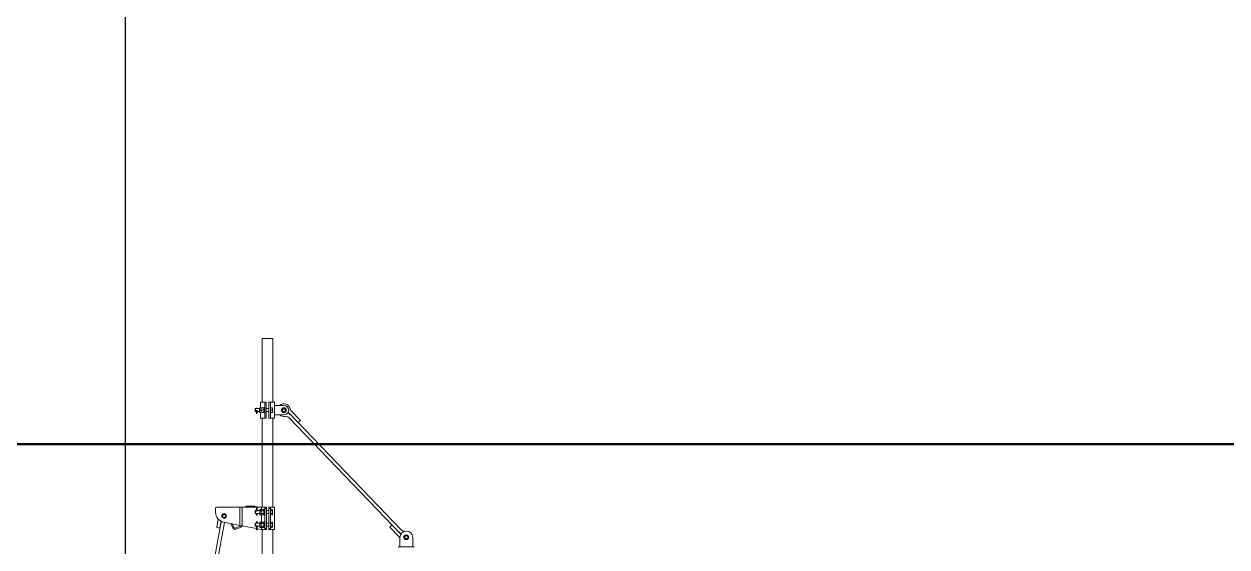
# Model space of a CAD drawing. Header units: millimetres. Extents: x -37020 to 35906, y -101 to 52234.
# Drawn here: x -282.773 to -278.003, y 322.453 to 324.527 of the extents above; entities that cross this region are included whole.
import ezdxf

# ---------------------------------------------------------------- set-up
doc = ezdxf.new("R2010")
doc.units = ezdxf.units.MM
doc.linetypes.add('ACAD_ISO04W100', pattern=[30, 24, -3, 0, -3])
doc.linetypes.add('TRAZO_Y_PUNTO2', pattern=[12.7, 6.35, -3.175, 0, -3.175])
doc.layers.add('Catenaria', color=2, linetype='Continuous')
doc.layers.add('ME-RIELES', color=240, linetype='TRAZO_Y_PUNTO2')

msp = doc.modelspace()

# ---------------------------------------------------------------- linework, layer by layer
at = {"color": 251, "linetype": 'Continuous', "lineweight": 15}
for p, q in [((-281.8285, 323.2797), (-281.7863, 323.2797)), ((-281.8285, 323.2797), (-281.8285, 323.0274)), ((-281.7863, 323.2797), (-281.7863, 323.0274)), ((-281.8562, 323.0007), (-281.8552, 323.0016)), ((-281.8562, 322.9906), (-281.8562, 323.0007)), ((-281.8552, 322.9896), (-281.8562, 322.9906)), ((-281.8552, 323.0016), (-281.8389, 323.0016)), ((-281.8552, 322.9896), (-281.8552, 323.0016)), ((-281.8516, 322.9896), (-281.8552, 322.9896)), ((-281.8516, 323.0018), (-281.8516, 323.0028)), ((-281.8516, 323.0018), (-281.8516, 323.0028)), ((-281.8516, 323.0016), (-281.8516, 323.0018)), ((-281.8516, 323.0016), (-281.8516, 323.0018)), ((-281.8516, 323.0018), (-281.8516, 323.0018)), ((-281.8516, 322.986), (-281.8516, 322.9939)), ((-281.8516, 322.9939), (-281.8516, 322.986)), ((-281.8516, 322.9836), (-281.8516, 322.986)), ((-281.849, 322.986), (-281.8514, 322.986)), ((-281.8514, 322.986), (-281.8514, 322.984)), ((-281.849, 322.984), (-281.8514, 322.984)), ((-281.8513, 322.9862), (-281.849, 322.9862)), ((-281.8513, 322.9827), (-281.849, 322.9827)), ((-281.849, 322.986), (-281.849, 322.984)), ((-281.8488, 323.0028), (-281.8488, 323.0018)), ((-281.8488, 323.0018), (-281.8488, 323.0028)), ((-281.8488, 323.0018), (-281.8488, 323.0016)), ((-281.8488, 323.0016), (-281.8488, 323.0018)), ((-281.8488, 323.0018), (-281.8488, 323.0018)), ((-281.8488, 322.9939), (-281.8488, 322.986)), ((-281.8488, 322.9939), (-281.8488, 322.986)), ((-281.8389, 322.9896), (-281.8488, 322.9896)), ((-281.8488, 322.986), (-281.8488, 322.9836)), ((-281.8389, 323.0001), (-281.8389, 323.0046)), ((-281.8389, 322.9911), (-281.8389, 323.0001)), ((-281.8389, 322.9911), (-281.8389, 322.9866)), ((-281.8337, 323.0046), (-281.8381, 323.0046)), ((-281.8337, 322.9956), (-281.8381, 322.9956)), ((-281.8337, 322.9866), (-281.8381, 322.9866)), ((-281.835, 323.0274), (-281.8125, 323.0274)), ((-281.835, 323.0046), (-281.835, 323.0274)), ((-281.835, 322.9639), (-281.835, 322.9866)), ((-281.8329, 323.0046), (-281.8329, 323.0001)), ((-281.8329, 323.0001), (-281.8329, 322.9911)), ((-281.8329, 322.9911), (-281.8329, 322.9866)), ((-281.8321, 323.0046), (-281.8229, 323.0046)), ((-281.8321, 322.9956), (-281.8229, 322.9956)), ((-281.8321, 322.9866), (-281.8229, 322.9866)), ((-281.8221, 323.0067), (-281.8189, 323.0067)), ((-281.8221, 322.9846), (-281.8221, 323.0067)), ((-281.8189, 322.9846), (-281.8221, 322.9846)), ((-281.8189, 322.9639), (-281.8189, 323.0274)), ((-281.8125, 322.9639), (-281.8125, 323.0274)), ((-281.8125, 323.0016), (-281.8025, 323.0016)), ((-281.8025, 322.9896), (-281.8125, 322.9896)), ((-281.8025, 323.0274), (-281.7801, 323.0274)), ((-281.8025, 322.9639), (-281.8025, 323.0274)), ((-281.7962, 322.9639), (-281.7962, 323.0274)), ((-281.7962, 323.0046), (-281.789, 323.0046)), ((-281.7962, 322.9956), (-281.789, 322.9956)), ((-281.7962, 322.9866), (-281.789, 322.9866)), ((-281.7882, 323.0046), (-281.7882, 323.0001)), ((-281.7882, 323.0001), (-281.7882, 322.9911)), ((-281.7882, 322.9911), (-281.7882, 322.9866)), ((-281.7801, 322.9639), (-281.7801, 323.0274)), ((-281.7801, 323.0146), (-281.7426, 323.0146)), ((-281.753, 322.9956), (-281.7478, 323.0046)), ((-281.7478, 322.9866), (-281.753, 322.9956)), ((-281.7478, 323.0046), (-281.7374, 323.0046)), ((-281.7374, 322.9866), (-281.7478, 322.9866)), ((-281.7374, 323.0046), (-281.7322, 322.9956)), ((-281.7322, 322.9956), (-281.7374, 322.9866)), ((-281.7232, 322.9846), (-281.2764, 322.52)), ((-281.714, 322.9934), (-281.6769, 322.9548)), ((-281.835, 322.9639), (-281.8125, 322.9639)), ((-281.8285, 322.9639), (-281.8285, 322.6104)), ((-281.8025, 322.9639), (-281.7801, 322.9639)), ((-281.7863, 322.9639), (-281.7863, 322.6104)), ((-281.7801, 322.9766), (-281.7426, 322.9766)), ((-281.2788, 322.5042), (-281.7235, 322.9667)), ((-281.686, 322.946), (-281.6769, 322.9548)), ((-282.0134, 322.6054), (-282.0134, 322.5904)), ((-281.9174, 322.6104), (-282.0084, 322.6104)), ((-281.9087, 322.6104), (-281.9174, 322.6104)), ((-281.9174, 322.6104), (-281.9174, 322.5386)), ((-281.9087, 322.6104), (-281.9087, 322.5368)), ((-281.8514, 322.6104), (-281.9087, 322.6104)), ((-281.894, 322.6152), (-281.856, 322.6152)), ((-281.894, 322.6104), (-281.894, 322.6152)), ((-281.856, 322.6104), (-281.856, 322.6152)), ((-281.8514, 322.5953), (-281.8514, 322.6114)), ((-281.8514, 322.5953), (-281.8514, 322.6113)), ((-281.8512, 322.6117), (-281.8488, 322.6117)), ((-281.8486, 322.5953), (-281.8486, 322.6114)), ((-281.8486, 322.6113), (-281.8486, 322.5953)), ((-281.831, 322.6104), (-281.8486, 322.6104)), ((-281.8387, 322.6), (-281.8379, 322.6014)), ((-281.8335, 322.6014), (-281.8379, 322.6014)), ((-281.8335, 322.6014), (-281.8327, 322.6)), ((-281.8327, 322.6), (-281.8319, 322.6014)), ((-281.8319, 322.6014), (-281.8227, 322.6014)), ((-281.831, 322.6104), (-281.8212, 322.6104)), ((-281.831, 322.6104), (-281.831, 322.6014)), ((-281.8227, 322.6014), (-281.8219, 322.6)), ((-281.8219, 322.602), (-281.8187, 322.602)), ((-281.8219, 322.5799), (-281.8219, 322.602)), ((-281.8212, 322.6104), (-281.8187, 322.6104)), ((-281.8187, 322.6104), (-281.8187, 322.6054)), ((-281.8123, 322.6104), (-281.8187, 322.6104)), ((-281.8187, 322.5265), (-281.8187, 322.6054)), ((-281.8187, 322.6054), (-281.8123, 322.6054)), ((-281.8187, 322.5799), (-281.8187, 322.602)), ((-281.8123, 322.6054), (-281.8123, 322.6104)), ((-281.8123, 322.5265), (-281.8123, 322.6054)), ((-281.8023, 322.6104), (-281.8023, 322.6054)), ((-281.796, 322.6104), (-281.8023, 322.6104)), ((-281.8023, 322.5265), (-281.8023, 322.6054)), ((-281.8023, 322.6054), (-281.796, 322.6054)), ((-281.796, 322.6104), (-281.7935, 322.6104)), ((-281.796, 322.6054), (-281.796, 322.6104)), ((-281.796, 322.5265), (-281.796, 322.6054)), ((-281.796, 322.6014), (-281.7888, 322.6014)), ((-281.7935, 322.6104), (-281.7799, 322.6104)), ((-281.7888, 322.6014), (-281.788, 322.6)), ((-281.7799, 322.6104), (-281.7799, 322.5215)), ((-282.0091, 322.5305), (-282.003, 322.5635)), ((-281.9963, 322.5281), (-281.9914, 322.5547)), ((-281.9799, 322.5857), (-281.9884, 322.5808)), ((-281.9884, 322.5808), (-281.9884, 322.571)), ((-281.9884, 322.571), (-281.9799, 322.5661)), ((-281.9714, 322.5808), (-281.9799, 322.5857)), ((-281.9799, 322.5661), (-281.9714, 322.571)), ((-281.9714, 322.571), (-281.9714, 322.5808)), ((-281.856, 322.596), (-281.855, 322.597)), ((-281.856, 322.5859), (-281.856, 322.596)), ((-281.855, 322.585), (-281.856, 322.5859)), ((-281.855, 322.597), (-281.8514, 322.597)), ((-281.855, 322.585), (-281.855, 322.597)), ((-281.8387, 322.585), (-281.855, 322.585)), ((-281.8514, 322.5843), (-281.8514, 322.585)), ((-281.8514, 322.5842), (-281.8514, 322.585)), ((-281.8514, 322.5814), (-281.8514, 322.5843)), ((-281.8514, 322.5843), (-281.8514, 322.5842)), ((-281.8514, 322.5814), (-281.8514, 322.5842)), ((-281.8514, 322.5842), (-281.8513, 322.5841)), ((-281.8514, 322.5797), (-281.8514, 322.5814)), ((-281.8514, 322.5796), (-281.8514, 322.5814)), ((-281.8514, 322.5814), (-281.8514, 322.5814)), ((-281.8513, 322.5841), (-281.8512, 322.584)), ((-281.8512, 322.584), (-281.851, 322.5838)), ((-281.851, 322.5838), (-281.8507, 322.5838)), ((-281.8507, 322.5838), (-281.8504, 322.5837)), ((-281.8504, 322.5837), (-281.8501, 322.5837)), ((-281.8501, 322.5837), (-281.8498, 322.5837)), ((-281.8498, 322.5837), (-281.8495, 322.5837)), ((-281.8495, 322.5837), (-281.8493, 322.5838)), ((-281.8493, 322.5838), (-281.849, 322.5838)), ((-281.849, 322.5838), (-281.8488, 322.584)), ((-281.8488, 322.584), (-281.8487, 322.5841)), ((-281.8487, 322.5841), (-281.8486, 322.5842)), ((-281.8486, 322.597), (-281.8387, 322.597)), ((-281.8486, 322.585), (-281.8486, 322.5843)), ((-281.8486, 322.5842), (-281.8486, 322.585)), ((-281.8486, 322.5843), (-281.8486, 322.5814)), ((-281.8486, 322.5842), (-281.8486, 322.5843)), ((-281.8486, 322.5814), (-281.8486, 322.5842)), ((-281.8486, 322.5814), (-281.8486, 322.5797)), ((-281.8486, 322.5796), (-281.8486, 322.5814)), ((-281.8486, 322.5814), (-281.8486, 322.5814)), ((-281.8387, 322.5988), (-281.8387, 322.6)), ((-281.8387, 322.5988), (-281.8387, 322.591)), ((-281.8387, 322.5832), (-281.8387, 322.591)), ((-281.8387, 322.582), (-281.8387, 322.5832)), ((-281.8379, 322.5806), (-281.8387, 322.582)), ((-281.8335, 322.5962), (-281.8379, 322.5962)), ((-281.8335, 322.5858), (-281.8379, 322.5858)), ((-281.8335, 322.5806), (-281.8379, 322.5806)), ((-281.8327, 322.582), (-281.8335, 322.5806)), ((-281.8327, 322.6), (-281.8327, 322.5988)), ((-281.8327, 322.5988), (-281.8327, 322.591)), ((-281.8327, 322.591), (-281.8327, 322.5832)), ((-281.8327, 322.5832), (-281.8327, 322.582)), ((-281.8319, 322.5806), (-281.8327, 322.582)), ((-281.8319, 322.5962), (-281.8227, 322.5962)), ((-281.8319, 322.5858), (-281.8227, 322.5858)), ((-281.8319, 322.5806), (-281.8227, 322.5806)), ((-281.831, 322.5806), (-281.831, 322.5514)), ((-281.8219, 322.582), (-281.8227, 322.5806)), ((-281.8187, 322.5799), (-281.8219, 322.5799)), ((-281.8123, 322.597), (-281.8023, 322.597)), ((-281.8023, 322.585), (-281.8123, 322.585)), ((-281.796, 322.5962), (-281.7888, 322.5962)), ((-281.796, 322.5858), (-281.7888, 322.5858)), ((-281.796, 322.5806), (-281.7888, 322.5806)), ((-281.788, 322.582), (-281.7888, 322.5806)), ((-281.788, 322.6), (-281.788, 322.5988)), ((-281.788, 322.5988), (-281.788, 322.591)), ((-281.788, 322.591), (-281.788, 322.5832)), ((-281.788, 322.5832), (-281.788, 322.582)), ((-281.9909, 322.5519), (-282.0576, 322.1892)), ((-281.9781, 322.5495), (-282.0448, 322.1868)), ((-282.0091, 322.5305), (-281.9953, 322.5279)), ((-281.9811, 322.5512), (-281.9174, 322.5386)), ((-281.9517, 322.5427), (-281.9473, 322.5445)), ((-281.9458, 322.5286), (-281.9517, 322.5427)), ((-281.9473, 322.5445), (-281.9415, 322.5304)), ((-281.9349, 322.5277), (-281.9144, 322.5363)), ((-281.9126, 322.5319), (-281.9331, 322.5233)), ((-281.9087, 322.5368), (-281.9174, 322.5386)), ((-281.9116, 322.5374), (-281.9144, 322.5363)), ((-281.9144, 322.5363), (-281.9126, 322.5319)), ((-281.9126, 322.5319), (-281.9098, 322.533)), ((-281.9098, 322.533), (-281.9116, 322.5374)), ((-281.8514, 322.5255), (-281.9087, 322.5368)), ((-281.855, 322.547), (-281.856, 322.546)), ((-281.856, 322.546), (-281.856, 322.5359)), ((-281.856, 322.5359), (-281.855, 322.535)), ((-281.8387, 322.547), (-281.855, 322.547)), ((-281.855, 322.547), (-281.855, 322.535)), ((-281.855, 322.535), (-281.8514, 322.535)), ((-281.8514, 322.5523), (-281.8514, 322.5505)), ((-281.8514, 322.5523), (-281.8514, 322.5505)), ((-281.8514, 322.5505), (-281.8514, 322.5505)), ((-281.8514, 322.5505), (-281.8514, 322.5477)), ((-281.8514, 322.5505), (-281.8514, 322.5477)), ((-281.8514, 322.5477), (-281.8513, 322.5479)), ((-281.8514, 322.5477), (-281.8514, 322.5477)), ((-281.8514, 322.5477), (-281.8514, 322.547)), ((-281.8514, 322.5477), (-281.8514, 322.547)), ((-281.8514, 322.5366), (-281.8514, 322.5206)), ((-281.8514, 322.5366), (-281.8514, 322.5206)), ((-281.8513, 322.5479), (-281.8512, 322.548)), ((-281.8512, 322.548), (-281.851, 322.5481)), ((-281.8512, 322.5203), (-281.8488, 322.5203)), ((-281.851, 322.5481), (-281.8507, 322.5482)), ((-281.8507, 322.5482), (-281.8504, 322.5483)), ((-281.8504, 322.5483), (-281.8501, 322.5483)), ((-281.8501, 322.5483), (-281.8498, 322.5483)), ((-281.8498, 322.5483), (-281.8495, 322.5483)), ((-281.8495, 322.5483), (-281.8493, 322.5482)), ((-281.8493, 322.5482), (-281.849, 322.5481)), ((-281.849, 322.5481), (-281.8488, 322.548)), ((-281.8488, 322.548), (-281.8487, 322.5479)), ((-281.8487, 322.5479), (-281.8486, 322.5477)), ((-281.8486, 322.5523), (-281.8486, 322.5505)), ((-281.8486, 322.5505), (-281.8486, 322.5523)), ((-281.8486, 322.5505), (-281.8486, 322.5505)), ((-281.8486, 322.5505), (-281.8486, 322.5477)), ((-281.8486, 322.5477), (-281.8486, 322.5505)), ((-281.8486, 322.5477), (-281.8486, 322.5477)), ((-281.8486, 322.5477), (-281.8486, 322.547)), ((-281.8486, 322.547), (-281.8486, 322.5477)), ((-281.8486, 322.5366), (-281.8486, 322.5206)), ((-281.8486, 322.5206), (-281.8486, 322.5366)), ((-281.8486, 322.535), (-281.8387, 322.535)), ((-281.8315, 322.5215), (-281.8486, 322.5249)), ((-281.8379, 322.5514), (-281.8387, 322.55)), ((-281.8387, 322.55), (-281.8387, 322.5488)), ((-281.8387, 322.5488), (-281.8387, 322.541)), ((-281.8387, 322.5332), (-281.8387, 322.541)), ((-281.8387, 322.5332), (-281.8387, 322.532)), ((-281.8387, 322.532), (-281.8379, 322.5306)), ((-281.8335, 322.5514), (-281.8379, 322.5514)), ((-281.8335, 322.5462), (-281.8379, 322.5462)), ((-281.8335, 322.5358), (-281.8379, 322.5358)), ((-281.8335, 322.5306), (-281.8379, 322.5306)), ((-281.8327, 322.55), (-281.8335, 322.5514)), ((-281.8335, 322.5306), (-281.8327, 322.532)), ((-281.8319, 322.5514), (-281.8327, 322.55)), ((-281.8327, 322.5488), (-281.8327, 322.55)), ((-281.8327, 322.541), (-281.8327, 322.5488)), ((-281.8327, 322.5332), (-281.8327, 322.541)), ((-281.8327, 322.532), (-281.8327, 322.5332)), ((-281.8327, 322.532), (-281.8319, 322.5306)), ((-281.8319, 322.5514), (-281.8227, 322.5514)), ((-281.8319, 322.5462), (-281.8227, 322.5462)), ((-281.8319, 322.5358), (-281.8227, 322.5358)), ((-281.8319, 322.5306), (-281.8227, 322.5306)), ((-281.8315, 322.5215), (-281.8212, 322.5215)), ((-281.831, 322.5306), (-281.831, 322.5215)), ((-281.8285, 322.5215), (-281.8285, 321.9951)), ((-281.8219, 322.55), (-281.8227, 322.5514)), ((-281.8227, 322.5306), (-281.8219, 322.532)), ((-281.8219, 322.552), (-281.8219, 322.5299)), ((-281.8187, 322.552), (-281.8219, 322.552)), ((-281.8219, 322.5299), (-281.8187, 322.5299)), ((-281.8212, 322.5215), (-281.8187, 322.5215)), ((-281.8187, 322.552), (-281.8187, 322.5299)), ((-281.8187, 322.5265), (-281.8187, 322.5215)), ((-281.8123, 322.5265), (-281.8187, 322.5265)), ((-281.8187, 322.5215), (-281.8123, 322.5215)), ((-281.8023, 322.547), (-281.8123, 322.547)), ((-281.8123, 322.535), (-281.8023, 322.535)), ((-281.8123, 322.5215), (-281.8123, 322.5265)), ((-281.8023, 322.5265), (-281.8023, 322.5215)), ((-281.796, 322.5265), (-281.8023, 322.5265)), ((-281.8023, 322.5215), (-281.796, 322.5215)), ((-281.796, 322.5514), (-281.7888, 322.5514)), ((-281.796, 322.5462), (-281.7888, 322.5462)), ((-281.796, 322.5358), (-281.7888, 322.5358)), ((-281.796, 322.5306), (-281.7888, 322.5306)), ((-281.796, 322.5215), (-281.796, 322.5265)), ((-281.796, 322.5215), (-281.7935, 322.5215)), ((-281.7935, 322.5215), (-281.7799, 322.5215)), ((-281.788, 322.55), (-281.7888, 322.5514)), ((-281.7888, 322.5306), (-281.788, 322.532)), ((-281.788, 322.5488), (-281.788, 322.55)), ((-281.788, 322.541), (-281.788, 322.5488)), ((-281.788, 322.5332), (-281.788, 322.541)), ((-281.788, 322.532), (-281.788, 322.5332)), ((-281.7863, 322.5215), (-281.7863, 322.0164)), ((-281.3139, 322.5407), (-281.3231, 322.5319)), ((-281.2859, 322.4933), (-281.3231, 322.5319)), ((-281.2828, 322.4907), (-281.2828, 322.4528)), ((-281.2678, 322.4911), (-281.2626, 322.5001)), ((-281.2626, 322.4821), (-281.2678, 322.4911)), ((-281.2626, 322.5001), (-281.2522, 322.5001)), ((-281.2522, 322.4821), (-281.2626, 322.4821)), ((-281.2522, 322.5001), (-281.247, 322.4911)), ((-281.247, 322.4911), (-281.2522, 322.4821)), ((-281.232, 322.4907), (-281.232, 322.4528)), ((-281.2269, 322.4528), (-281.2879, 322.4528))]:
    msp.add_line(p, q, dxfattribs=at)
for centre, radius in [((-281.7426, 322.9956), 0.009), ((-281.7426, 322.9956), 0.006), ((-281.9799, 322.5759), 0.0085), ((-281.9799, 322.5759), 0.006), ((-281.2574, 322.4911), 0.009), ((-281.2574, 322.4911), 0.006)]:
    msp.add_circle(centre, radius, dxfattribs=at)
for centre, radius, start, end in [((-281.8502, 323.0026), 0.00145, 10.9624, 169.0376), ((-281.8514, 323.0028), 0.00023, 169.0376, 180), ((-281.8502, 323), 0.00233, 52.408, 127.592), ((-281.849, 323.0028), 0.00023, 0, 10.9624), ((-281.7426, 322.9956), 0.0252, 11.7646, 131.074), ((-281.7426, 322.9956), 0.019, 270, 90), ((-281.7344, 322.9563), 0.0277, 43.8813, 77.0441), ((-281.7032, 323.0038), 0.0277, 216.5243, 223.8813), ((-281.7032, 323.0038), 0.015, 191.7646, 223.8813), ((-281.7426, 322.9956), 0.0252, 228.9327, 281.8039), ((-281.7344, 322.9563), 0.015, 43.8813, 101.8039), ((-281.7036, 322.9859), 0.0214, 223.86, 223.8813), ((-282.0084, 322.6054), 0.005, 90, 180), ((-281.9734, 322.5904), 0.04, 180, 258.7892), ((-281.9683, 322.5477), 0.023, 163.5808, 169.5855), ((-281.9799, 322.5759), 0.0075, 277.781, 155.0303), ((-281.85, 322.5766), 0.00502, 73.5357, 106.4643), ((-281.8512, 322.5797), 0.00023, 180, 190.9624), ((-281.85, 322.5799), 0.00145, 190.9624, 349.0376), ((-281.85, 322.552), 0.00145, 10.9624, 169.0376), ((-281.8488, 322.5797), 0.00023, 349.0376, 0), ((-281.9683, 322.5477), 0.01, 163.5251, 169.5855), ((-281.9368, 322.5323), 0.00976, 202.5841, 292.5841), ((-281.9368, 322.5323), 0.005, 202.5841, 292.5841), ((-281.8512, 322.5523), 0.00023, 169.0376, 180), ((-281.85, 322.5553), 0.00502, 253.5357, 286.4643), ((-281.8488, 322.5523), 0.00023, 0, 10.9624), ((-281.2656, 322.5304), 0.0277, 223.8813, 243.6343), ((-281.2574, 322.4907), 0.0254, 90, 180), ((-281.2656, 322.5304), 0.015, 223.8813, 281.8039), ((-281.2574, 322.4907), 0.0254, 0, 90), ((-281.2967, 322.4829), 0.015, 21.4844, 43.8813), ((-281.2879, 322.4518), 0.001, 90, 180), ((-281.2269, 322.4518), 0.001, 0, 90)]:
    msp.add_arc(centre, radius, start, end, dxfattribs=at)
at = {"color": 251, "linetype": 'Continuous', "lineweight": 15, "extrusion": (0, 0, -1)}
for centre, major_axis, ratio, start_param, end_param in [((-281.8502, 322.986), (0.00145, 0), 0.268541, 3.332922, 3.77896), ((-281.8514, 322.986), (0.00023, 0), 0.268541, 1.570796, 3.332922), ((-281.8514, 322.9836), (0, 0.000337), 0.683289, 4.52106, 6.283185), ((-281.8502, 322.984), (0, 0.00212), 0.683289, 4.075021, 4.52106), ((-281.8502, 322.9847), (0, -0.00251), 0.578234, 2.208164, 4.075021), ((-281.8502, 322.9827), (0.00145, 0), 0.002646, 0.637368, 2.504225), ((-281.8502, 322.986), (0.00145, 0), 0.268541, -0.637368, -0.191329), ((-281.849, 322.986), (0.00023, 0), 0.268541, -0.191329, 1.570796), ((-281.849, 322.9836), (0, -0.000337), 0.683289, 3.141593, 4.903718), ((-281.8502, 322.984), (0, -0.00212), 0.683289, -1.379467, -0.933429), ((-281.85, 322.6112), (0.00145, 0), 0.534873, 3.332922, 3.77896), ((-281.8512, 322.6113), (0.00023, 0), 0.534873, 3.141593, 3.332922), ((-281.85, 322.6134), (0, 0.00289), 0.501149, 2.208164, 4.075021), ((-281.85, 322.6112), (0.00145, 0), 0.534873, -0.637368, -0.191329), ((-281.8488, 322.6113), (0.00023, 0), 0.534873, -0.191329, 0)]:
    msp.add_ellipse(centre, major_axis=major_axis, ratio=ratio, start_param=start_param, end_param=end_param, dxfattribs=at)
at = {"color": 251, "linetype": 'Continuous', "lineweight": 15}
for centre, major_axis, ratio, start_param, end_param in [((-281.8512, 322.5206), (0.00023, 0), 0.534873, 3.141593, 3.332922), ((-281.85, 322.5208), (0.00145, 0), 0.534873, 3.332922, 3.77896), ((-281.85, 322.5186), (0, -0.00289), 0.501149, 2.208164, 4.075021), ((-281.85, 322.5208), (0.00145, 0), 0.534873, -0.637368, -0.191329), ((-281.8488, 322.5206), (0.00023, 0), 0.534873, -0.191329, 0)]:
    msp.add_ellipse(centre, major_axis=major_axis, ratio=ratio, start_param=start_param, end_param=end_param, dxfattribs=at)
for points, knots in [([(-281.8502, 322.9945), (-281.8503, 322.9945), (-281.8505, 322.9945), (-281.8508, 322.9944), (-281.8511, 322.9943), (-281.8514, 322.9941), (-281.8516, 322.9939), (-281.8519, 322.9937), (-281.852, 322.9934), (-281.8521, 322.9931), (-281.8522, 322.9928), (-281.8522, 322.9925), (-281.8521, 322.9922), (-281.852, 322.992), (-281.8519, 322.9917), (-281.8517, 322.9916), (-281.8516, 322.9915), (-281.8516, 322.9915)], [0, 0, 0, 0, 0.068185, 0.138424, 0.206589, 0.276604, 0.347191, 0.419719, 0.492019, 0.56656, 0.636312, 0.708255, 0.775366, 0.84438, 0.912446, 0.982318, 1, 1, 1, 1]), ([(-281.8488, 322.9915), (-281.8487, 322.9915), (-281.8487, 322.9916), (-281.8485, 322.9917), (-281.8483, 322.992), (-281.8482, 322.9922), (-281.8482, 322.9925), (-281.8482, 322.9928), (-281.8482, 322.9931), (-281.8483, 322.9934), (-281.8485, 322.9936), (-281.8487, 322.9939), (-281.8489, 322.9941), (-281.8492, 322.9943), (-281.8495, 322.9944), (-281.8499, 322.9945), (-281.8501, 322.9945), (-281.8502, 322.9945)], [0, 0, 0, 0, 0.007353, 0.079304, 0.153361, 0.224729, 0.298371, 0.366432, 0.436535, 0.503615, 0.572511, 0.642094, 0.713546, 0.785744, 0.860107, 0.929006, 1, 1, 1, 1]), ([(-281.8389, 323.0001), (-281.8389, 323.0002), (-281.8389, 323.0007), (-281.8388, 323.0015), (-281.8386, 323.0026), (-281.8384, 323.0036), (-281.8382, 323.0043), (-281.8381, 323.0046)], [0, 0, 0, 0, 0.070056, 0.299813, 0.530831, 0.765026, 1, 1, 1, 1]), ([(-281.8381, 323.0046), (-281.8382, 323.0046), (-281.8384, 323.0046), (-281.8387, 323.0046), (-281.8388, 323.0046), (-281.8388, 323.0046), (-281.8389, 323.0046)], [0, 0, 0, 0, 0.247269, 0.495363, 0.746874, 1, 1, 1, 1]), ([(-281.8381, 322.9956), (-281.8382, 322.9961), (-281.8384, 322.9968), (-281.8386, 322.9978), (-281.8388, 322.9988), (-281.8388, 322.9996), (-281.8389, 323.0001)], [0, 0, 0, 0, 0.3298121, 0.4953835, 0.6598535, 1, 1, 1, 1]), ([(-281.8381, 322.9956), (-281.8381, 322.9954), (-281.8382, 322.9951), (-281.8385, 322.9941), (-281.8387, 322.9931), (-281.8388, 322.992), (-281.8389, 322.9914), (-281.8389, 322.9911)], [0, 0, 0, 0, 0.1285596, 0.257217, 0.6262796, 0.8131452, 1, 1, 1, 1]), ([(-281.8389, 322.9911), (-281.8388, 322.9907), (-281.8388, 322.9898), (-281.8386, 322.9883), (-281.8382, 322.9872), (-281.8381, 322.9866)], [0, 0, 0, 0, 0.268407, 0.632373, 1, 1, 1, 1]), ([(-281.8389, 322.9866), (-281.8389, 322.9866), (-281.8389, 322.9866), (-281.8388, 322.9866), (-281.8386, 322.9866), (-281.8384, 322.9866), (-281.8382, 322.9866), (-281.8381, 322.9866)], [0, 0, 0, 0, 0.070056, 0.299813, 0.530831, 0.765026, 1, 1, 1, 1]), ([(-281.8329, 323.0001), (-281.8329, 323.0002), (-281.8329, 323.0007), (-281.8329, 323.0015), (-281.8331, 323.0026), (-281.8333, 323.0036), (-281.8336, 323.0043), (-281.8337, 323.0046)], [0, 0, 0, 0, 0.070056, 0.299813, 0.530831, 0.765026, 1, 1, 1, 1]), ([(-281.8337, 323.0046), (-281.8335, 323.0046), (-281.8333, 323.0046), (-281.8331, 323.0046), (-281.8329, 323.0046), (-281.8329, 323.0046), (-281.8329, 323.0046)], [0, 0, 0, 0, 0.247269, 0.495363, 0.746874, 1, 1, 1, 1]), ([(-281.8337, 322.9956), (-281.8335, 322.996), (-281.8333, 322.9967), (-281.8331, 322.9978), (-281.8329, 322.999), (-281.8329, 322.9997), (-281.8329, 323.0001)], [0, 0, 0, 0, 0.247269, 0.495363, 0.746874, 1, 1, 1, 1]), ([(-281.8337, 322.9956), (-281.8335, 322.9953), (-281.8333, 322.9943), (-281.833, 322.9931), (-281.8329, 322.992), (-281.8329, 322.9914), (-281.8329, 322.9911)], [0, 0, 0, 0, 0.257198, 0.626269, 0.812787, 1, 1, 1, 1]), ([(-281.8329, 322.9911), (-281.8329, 322.9907), (-281.8329, 322.9898), (-281.8332, 322.9883), (-281.8335, 322.9872), (-281.8337, 322.9866)], [0, 0, 0, 0, 0.268407, 0.632373, 1, 1, 1, 1]), ([(-281.8329, 322.9866), (-281.8329, 322.9866), (-281.8329, 322.9866), (-281.8329, 322.9866), (-281.8331, 322.9866), (-281.8333, 322.9866), (-281.8336, 322.9866), (-281.8337, 322.9866)], [0, 0, 0, 0, 0.070056, 0.299813, 0.530831, 0.765026, 1, 1, 1, 1]), ([(-281.8329, 323.0001), (-281.8329, 323.0003), (-281.8328, 323.0007), (-281.8328, 323.0017), (-281.8326, 323.003), (-281.8322, 323.0041), (-281.8321, 323.0046)], [0, 0, 0, 0, 0.134092, 0.268456, 0.632398, 1, 1, 1, 1]), ([(-281.8329, 323.0046), (-281.8329, 323.0046), (-281.8329, 323.0046), (-281.8328, 323.0046), (-281.8326, 323.0046), (-281.8324, 323.0046), (-281.8322, 323.0046), (-281.8321, 323.0046)], [0, 0, 0, 0, 0.070059, 0.376588, 0.530821, 0.683101, 1, 1, 1, 1]), ([(-281.8321, 322.9956), (-281.8321, 322.9958), (-281.8322, 322.9962), (-281.8325, 322.9971), (-281.8327, 322.9982), (-281.8328, 322.9993), (-281.8329, 322.9998), (-281.8329, 323.0001)], [0, 0, 0, 0, 0.128559, 0.257217, 0.626279, 0.812792, 1, 1, 1, 1]), ([(-281.8321, 322.9956), (-281.8322, 322.9953), (-281.8324, 322.9945), (-281.8327, 322.9934), (-281.8328, 322.9923), (-281.8328, 322.9915), (-281.8329, 322.9911)], [0, 0, 0, 0, 0.247269, 0.495363, 0.746874, 1, 1, 1, 1]), ([(-281.8329, 322.9911), (-281.8329, 322.991), (-281.8329, 322.9906), (-281.8328, 322.9898), (-281.8326, 322.9887), (-281.8324, 322.9877), (-281.8322, 322.987), (-281.8321, 322.9866)], [0, 0, 0, 0, 0.070056, 0.299813, 0.530831, 0.765026, 1, 1, 1, 1]), ([(-281.8321, 322.9866), (-281.8322, 322.9866), (-281.8324, 322.9866), (-281.8327, 322.9866), (-281.8328, 322.9866), (-281.8328, 322.9866), (-281.8329, 322.9866)], [0, 0, 0, 0, 0.247269, 0.495363, 0.746874, 1, 1, 1, 1]), ([(-281.8221, 323.0001), (-281.8221, 323.0003), (-281.8221, 323.0007), (-281.8221, 323.0017), (-281.8224, 323.003), (-281.8227, 323.0041), (-281.8229, 323.0046)], [0, 0, 0, 0, 0.134092, 0.268456, 0.632398, 1, 1, 1, 1]), ([(-281.8221, 323.0046), (-281.8221, 323.0046), (-281.8221, 323.0046), (-281.8221, 323.0046), (-281.8223, 323.0046), (-281.8225, 323.0046), (-281.8228, 323.0046), (-281.8229, 323.0046)], [0, 0, 0, 0, 0.0700556, 0.2998126, 0.5308313, 0.7650256, 1, 1, 1, 1]), ([(-281.8229, 322.9956), (-281.8228, 322.9958), (-281.8227, 322.9962), (-281.8224, 322.9971), (-281.8222, 322.9982), (-281.8221, 322.9993), (-281.8221, 322.9998), (-281.8221, 323.0001)], [0, 0, 0, 0, 0.128559, 0.257217, 0.626279, 0.812792, 1, 1, 1, 1]), ([(-281.8229, 322.9956), (-281.8227, 322.9953), (-281.8225, 322.9945), (-281.8223, 322.9934), (-281.8221, 322.9923), (-281.8221, 322.9915), (-281.8221, 322.9911)], [0, 0, 0, 0, 0.247269, 0.495363, 0.746874, 1, 1, 1, 1]), ([(-281.8221, 322.9911), (-281.8221, 322.991), (-281.8221, 322.9905), (-281.8221, 322.9896), (-281.8223, 322.9887), (-281.8225, 322.9878), (-281.8227, 322.9871), (-281.8229, 322.9866)], [0, 0, 0, 0, 0.070059, 0.376588, 0.530821, 0.683101, 1, 1, 1, 1]), ([(-281.8229, 322.9866), (-281.8227, 322.9866), (-281.8225, 322.9866), (-281.8223, 322.9866), (-281.8221, 322.9866), (-281.8221, 322.9866), (-281.8221, 322.9866)], [0, 0, 0, 0, 0.2472686, 0.4953626, 0.746874, 1, 1, 1, 1]), ([(-281.7882, 323.0001), (-281.7882, 323.0002), (-281.7882, 323.0007), (-281.7883, 323.0015), (-281.7885, 323.0026), (-281.7887, 323.0036), (-281.7889, 323.0043), (-281.789, 323.0046)], [0, 0, 0, 0, 0.0700556, 0.2998126, 0.5308313, 0.7650256, 1, 1, 1, 1]), ([(-281.789, 323.0046), (-281.7889, 323.0046), (-281.7888, 323.0046), (-281.7885, 323.0046), (-281.7884, 323.0046), (-281.7883, 323.0046), (-281.7882, 323.0046), (-281.7882, 323.0046)], [0, 0, 0, 0, 0.195992, 0.395337, 0.59523, 0.797179, 1, 1, 1, 1]), ([(-281.789, 322.9956), (-281.7889, 322.996), (-281.7887, 322.9967), (-281.7884, 322.9978), (-281.7883, 322.999), (-281.7882, 322.9997), (-281.7882, 323.0001)], [0, 0, 0, 0, 0.2472686, 0.4953626, 0.746874, 1, 1, 1, 1]), ([(-281.7882, 322.9911), (-281.7882, 322.9912), (-281.7882, 322.9917), (-281.7883, 322.9925), (-281.7885, 322.9936), (-281.7887, 322.9946), (-281.7889, 322.9953), (-281.789, 322.9956)], [0, 0, 0, 0, 0.070056, 0.299813, 0.530831, 0.765026, 1, 1, 1, 1]), ([(-281.789, 322.9866), (-281.7889, 322.987), (-281.7887, 322.9877), (-281.7884, 322.9888), (-281.7883, 322.99), (-281.7882, 322.9907), (-281.7882, 322.9911)], [0, 0, 0, 0, 0.2472686, 0.4953626, 0.746874, 1, 1, 1, 1]), ([(-281.7882, 322.9866), (-281.7882, 322.9866), (-281.7883, 322.9866), (-281.7884, 322.9866), (-281.7885, 322.9866), (-281.7887, 322.9866), (-281.7889, 322.9866), (-281.789, 322.9866), (-281.789, 322.9866)], [0, 0, 0, 0, 0.19903, 0.398926, 0.601147, 0.803999, 0.901978, 1, 1, 1, 1]), ([(-281.8379, 322.6014), (-281.8379, 322.6013), (-281.838, 322.601), (-281.8383, 322.6005), (-281.8385, 322.5999), (-281.8386, 322.5993), (-281.8387, 322.5989), (-281.8387, 322.5988)], [0, 0, 0, 0, 0.12856, 0.257217, 0.62628, 0.813145, 1, 1, 1, 1]), ([(-281.8335, 322.6014), (-281.8334, 322.6012), (-281.8331, 322.6006), (-281.8328, 322.5999), (-281.8327, 322.5993), (-281.8327, 322.5989), (-281.8327, 322.5988)], [0, 0, 0, 0, 0.257198, 0.62627, 0.81314, 1, 1, 1, 1]), ([(-281.8319, 322.6014), (-281.832, 322.6012), (-281.8322, 322.6007), (-281.8325, 322.6001), (-281.8326, 322.5994), (-281.8327, 322.599), (-281.8327, 322.5988)], [0, 0, 0, 0, 0.247269, 0.495363, 0.746874, 1, 1, 1, 1]), ([(-281.8227, 322.6014), (-281.8226, 322.6012), (-281.8223, 322.6007), (-281.8221, 322.6001), (-281.8219, 322.5994), (-281.8219, 322.599), (-281.8219, 322.5988)], [0, 0, 0, 0, 0.247269, 0.495363, 0.746874, 1, 1, 1, 1]), ([(-281.788, 322.5988), (-281.788, 322.5988), (-281.788, 322.5991), (-281.7881, 322.5996), (-281.7883, 322.6002), (-281.7885, 322.6008), (-281.7887, 322.6012), (-281.7888, 322.6014)], [0, 0, 0, 0, 0.070056, 0.300425, 0.53083, 0.765392, 1, 1, 1, 1]), ([(-281.8514, 322.5967), (-281.8514, 322.5967), (-281.8515, 322.5967), (-281.8517, 322.5966), (-281.8518, 322.5965), (-281.8519, 322.5964), (-281.852, 322.5963), (-281.852, 322.5961), (-281.8519, 322.5959), (-281.8518, 322.5957), (-281.8517, 322.5956), (-281.8515, 322.5954), (-281.8512, 322.5952), (-281.851, 322.5951), (-281.8506, 322.595), (-281.8503, 322.5949), (-281.85, 322.5949), (-281.8497, 322.5949), (-281.8493, 322.595), (-281.849, 322.5951), (-281.8488, 322.5952), (-281.8485, 322.5954), (-281.8483, 322.5955), (-281.8482, 322.5957), (-281.848, 322.5959), (-281.848, 322.5961), (-281.848, 322.5963), (-281.848, 322.5964), (-281.8481, 322.5965), (-281.8483, 322.5966), (-281.8484, 322.5967), (-281.8485, 322.5967), (-281.8486, 322.5967)], [0, 0, 0, 0, 0.003682, 0.039936, 0.076077, 0.113337, 0.148204, 0.184166, 0.217713, 0.25221, 0.286234, 0.321161, 0.356766, 0.393373, 0.429418, 0.466605, 0.501023, 0.536512, 0.56981, 0.604018, 0.638396, 0.673681, 0.709667, 0.746706, 0.782399, 0.81923, 0.85327, 0.888331, 0.92188, 0.956338, 0.991139, 1, 1, 1, 1]), ([(-281.8387, 322.5988), (-281.8387, 322.5985), (-281.8386, 322.598), (-281.8384, 322.5971), (-281.838, 322.5965), (-281.8379, 322.5962)], [0, 0, 0, 0, 0.268407, 0.632373, 1, 1, 1, 1]), ([(-281.8387, 322.591), (-281.8387, 322.5911), (-281.8387, 322.5916), (-281.8386, 322.5926), (-281.8384, 322.5938), (-281.8382, 322.595), (-281.838, 322.5958), (-281.8379, 322.5962)], [0, 0, 0, 0, 0.0700556, 0.2998126, 0.5308313, 0.7650256, 1, 1, 1, 1]), ([(-281.8379, 322.5858), (-281.838, 322.5862), (-281.8382, 322.587), (-281.8385, 322.5883), (-281.8386, 322.5897), (-281.8387, 322.5905), (-281.8387, 322.591)], [0, 0, 0, 0, 0.247269, 0.495363, 0.746874, 1, 1, 1, 1]), ([(-281.8387, 322.5832), (-281.8387, 322.5833), (-281.8387, 322.5835), (-281.8386, 322.584), (-281.8384, 322.5846), (-281.8382, 322.5852), (-281.838, 322.5856), (-281.8379, 322.5858)], [0, 0, 0, 0, 0.070056, 0.299813, 0.530831, 0.765026, 1, 1, 1, 1]), ([(-281.8379, 322.5806), (-281.838, 322.5808), (-281.8382, 322.5812), (-281.8385, 322.5819), (-281.8386, 322.5825), (-281.8387, 322.583), (-281.8387, 322.5832)], [0, 0, 0, 0, 0.247269, 0.495363, 0.746874, 1, 1, 1, 1]), ([(-281.8327, 322.5988), (-281.8327, 322.5985), (-281.8327, 322.598), (-281.833, 322.5971), (-281.8333, 322.5965), (-281.8335, 322.5962)], [0, 0, 0, 0, 0.268407, 0.632373, 1, 1, 1, 1]), ([(-281.8327, 322.591), (-281.8327, 322.5911), (-281.8327, 322.5916), (-281.8327, 322.5926), (-281.8329, 322.5938), (-281.8331, 322.595), (-281.8334, 322.5958), (-281.8335, 322.5962)], [0, 0, 0, 0, 0.0700556, 0.2998126, 0.5308313, 0.7650256, 1, 1, 1, 1]), ([(-281.8335, 322.5858), (-281.8334, 322.5862), (-281.8331, 322.587), (-281.8329, 322.5883), (-281.8327, 322.5897), (-281.8327, 322.5905), (-281.8327, 322.591)], [0, 0, 0, 0, 0.247711, 0.495365, 0.747705, 1, 1, 1, 1]), ([(-281.8327, 322.5832), (-281.8327, 322.5833), (-281.8327, 322.5835), (-281.8327, 322.584), (-281.8329, 322.5846), (-281.8331, 322.5852), (-281.8334, 322.5856), (-281.8335, 322.5858)], [0, 0, 0, 0, 0.070056, 0.300425, 0.53083, 0.765392, 1, 1, 1, 1]), ([(-281.8335, 322.5806), (-281.8334, 322.5808), (-281.8331, 322.5812), (-281.8329, 322.5819), (-281.8327, 322.5825), (-281.8327, 322.583), (-281.8327, 322.5832)], [0, 0, 0, 0, 0.247269, 0.495363, 0.746874, 1, 1, 1, 1]), ([(-281.8327, 322.5988), (-281.8327, 322.5987), (-281.8327, 322.5985), (-281.8326, 322.598), (-281.8324, 322.5974), (-281.8322, 322.5968), (-281.832, 322.5964), (-281.8319, 322.5962)], [0, 0, 0, 0, 0.070056, 0.299813, 0.530831, 0.765026, 1, 1, 1, 1]), ([(-281.8319, 322.5962), (-281.832, 322.5958), (-281.8322, 322.5949), (-281.8325, 322.5936), (-281.8326, 322.5923), (-281.8327, 322.5914), (-281.8327, 322.591)], [0, 0, 0, 0, 0.247269, 0.495363, 0.746874, 1, 1, 1, 1]), ([(-281.8327, 322.591), (-281.8327, 322.5909), (-281.8327, 322.5903), (-281.8326, 322.5894), (-281.8324, 322.5882), (-281.8322, 322.587), (-281.832, 322.5862), (-281.8319, 322.5858)], [0, 0, 0, 0, 0.070056, 0.299813, 0.530831, 0.765026, 1, 1, 1, 1]), ([(-281.8319, 322.5858), (-281.832, 322.5856), (-281.8323, 322.585), (-281.8325, 322.5843), (-281.8326, 322.5837), (-281.8327, 322.5834), (-281.8327, 322.5832)], [0, 0, 0, 0, 0.257198, 0.62627, 0.81314, 1, 1, 1, 1]), ([(-281.8327, 322.5832), (-281.8327, 322.583), (-281.8326, 322.5824), (-281.8324, 322.5815), (-281.832, 322.5809), (-281.8319, 322.5806)], [0, 0, 0, 0, 0.268407, 0.632373, 1, 1, 1, 1]), ([(-281.8219, 322.5988), (-281.8219, 322.5987), (-281.8219, 322.5984), (-281.8219, 322.5979), (-281.8221, 322.5974), (-281.8223, 322.5968), (-281.8225, 322.5964), (-281.8227, 322.5962)], [0, 0, 0, 0, 0.070059, 0.376588, 0.530821, 0.683101, 1, 1, 1, 1]), ([(-281.8227, 322.5962), (-281.8226, 322.5958), (-281.8223, 322.5949), (-281.8221, 322.5936), (-281.8219, 322.5923), (-281.8219, 322.5914), (-281.8219, 322.591)], [0, 0, 0, 0, 0.247269, 0.495363, 0.746874, 1, 1, 1, 1]), ([(-281.8219, 322.591), (-281.8219, 322.5909), (-281.8219, 322.5903), (-281.8219, 322.5894), (-281.8221, 322.5882), (-281.8223, 322.587), (-281.8226, 322.5862), (-281.8227, 322.5858)], [0, 0, 0, 0, 0.070056, 0.299813, 0.530831, 0.765026, 1, 1, 1, 1]), ([(-281.8227, 322.5858), (-281.8226, 322.5856), (-281.8223, 322.585), (-281.822, 322.5843), (-281.8219, 322.5837), (-281.8219, 322.5834), (-281.8219, 322.5832)], [0, 0, 0, 0, 0.257198, 0.62627, 0.81314, 1, 1, 1, 1]), ([(-281.8219, 322.5832), (-281.8219, 322.583), (-281.8219, 322.5824), (-281.8222, 322.5815), (-281.8225, 322.5809), (-281.8227, 322.5806)], [0, 0, 0, 0, 0.268407, 0.632373, 1, 1, 1, 1]), ([(-281.7888, 322.5962), (-281.7887, 322.5964), (-281.7885, 322.5968), (-281.7882, 322.5975), (-281.7881, 322.5981), (-281.7881, 322.5986), (-281.788, 322.5988)], [0, 0, 0, 0, 0.2477112, 0.4953655, 0.7477053, 1, 1, 1, 1]), ([(-281.788, 322.591), (-281.788, 322.5913), (-281.7881, 322.592), (-281.7882, 322.5931), (-281.7883, 322.5941), (-281.7886, 322.5952), (-281.7888, 322.5958), (-281.7888, 322.5962)], [0, 0, 0, 0, 0.199457, 0.398929, 0.601454, 0.804007, 1, 1, 1, 1]), ([(-281.7888, 322.5858), (-281.7887, 322.5864), (-281.7884, 322.5874), (-281.7882, 322.5888), (-281.7881, 322.5899), (-281.788, 322.5906), (-281.788, 322.591)], [0, 0, 0, 0, 0.387945, 0.583937, 0.779906, 1, 1, 1, 1]), ([(-281.788, 322.5832), (-281.788, 322.5833), (-281.788, 322.5835), (-281.7881, 322.584), (-281.7883, 322.5846), (-281.7885, 322.5852), (-281.7887, 322.5856), (-281.7888, 322.5858)], [0, 0, 0, 0, 0.070056, 0.300425, 0.53083, 0.765392, 1, 1, 1, 1]), ([(-281.7888, 322.5806), (-281.7887, 322.5808), (-281.7885, 322.5812), (-281.7882, 322.5819), (-281.7881, 322.5825), (-281.7881, 322.583), (-281.788, 322.5832)], [0, 0, 0, 0, 0.247711, 0.495365, 0.747705, 1, 1, 1, 1]), ([(-281.8514, 322.5352), (-281.8514, 322.5352), (-281.8515, 322.5353), (-281.8517, 322.5353), (-281.8518, 322.5354), (-281.8519, 322.5356), (-281.852, 322.5357), (-281.852, 322.5359), (-281.8519, 322.5361), (-281.8518, 322.5362), (-281.8517, 322.5364), (-281.8515, 322.5366), (-281.8512, 322.5368), (-281.851, 322.5369), (-281.8506, 322.537), (-281.8503, 322.5371), (-281.85, 322.5371), (-281.8497, 322.5371), (-281.8493, 322.537), (-281.849, 322.5369), (-281.8488, 322.5368), (-281.8485, 322.5366), (-281.8483, 322.5364), (-281.8482, 322.5362), (-281.848, 322.536), (-281.848, 322.5359), (-281.848, 322.5357), (-281.848, 322.5356), (-281.8481, 322.5354), (-281.8483, 322.5353), (-281.8484, 322.5353), (-281.8485, 322.5352), (-281.8486, 322.5352)], [0, 0, 0, 0, 0.003682, 0.039936, 0.076077, 0.113337, 0.148204, 0.184166, 0.217713, 0.25221, 0.286234, 0.321161, 0.356766, 0.393373, 0.429418, 0.466605, 0.501023, 0.536512, 0.56981, 0.604018, 0.638396, 0.673681, 0.709667, 0.746706, 0.782399, 0.81923, 0.85327, 0.888331, 0.92188, 0.956338, 0.991139, 1, 1, 1, 1]), ([(-281.8379, 322.5514), (-281.838, 322.5512), (-281.8382, 322.5507), (-281.8385, 322.5501), (-281.8386, 322.5494), (-281.8387, 322.549), (-281.8387, 322.5488)], [0, 0, 0, 0, 0.247269, 0.495363, 0.746874, 1, 1, 1, 1]), ([(-281.8387, 322.5488), (-281.8387, 322.5487), (-281.8387, 322.5485), (-281.8386, 322.548), (-281.8384, 322.5474), (-281.8382, 322.5468), (-281.838, 322.5464), (-281.8379, 322.5462)], [0, 0, 0, 0, 0.070056, 0.299813, 0.530831, 0.765026, 1, 1, 1, 1]), ([(-281.8379, 322.5462), (-281.838, 322.5458), (-281.8382, 322.5449), (-281.8385, 322.5436), (-281.8386, 322.5423), (-281.8387, 322.5414), (-281.8387, 322.541)], [0, 0, 0, 0, 0.247269, 0.495363, 0.746874, 1, 1, 1, 1]), ([(-281.8387, 322.541), (-281.8387, 322.5409), (-281.8387, 322.5403), (-281.8386, 322.5394), (-281.8384, 322.5382), (-281.8382, 322.537), (-281.838, 322.5362), (-281.8379, 322.5358)], [0, 0, 0, 0, 0.0700556, 0.2998126, 0.5308313, 0.7650256, 1, 1, 1, 1]), ([(-281.8387, 322.5332), (-281.8387, 322.5334), (-281.8386, 322.534), (-281.8384, 322.5349), (-281.838, 322.5355), (-281.8379, 322.5358)], [0, 0, 0, 0, 0.268407, 0.632373, 1, 1, 1, 1]), ([(-281.8379, 322.5306), (-281.8379, 322.5307), (-281.838, 322.5309), (-281.8383, 322.5315), (-281.8385, 322.532), (-281.8386, 322.5327), (-281.8387, 322.533), (-281.8387, 322.5332)], [0, 0, 0, 0, 0.12856, 0.257217, 0.62628, 0.813145, 1, 1, 1, 1]), ([(-281.8335, 322.5514), (-281.8334, 322.5512), (-281.8331, 322.5507), (-281.8329, 322.5501), (-281.8327, 322.5494), (-281.8327, 322.549), (-281.8327, 322.5488)], [0, 0, 0, 0, 0.247269, 0.495363, 0.746874, 1, 1, 1, 1]), ([(-281.8327, 322.5488), (-281.8327, 322.5487), (-281.8327, 322.5485), (-281.8327, 322.548), (-281.8329, 322.5474), (-281.8331, 322.5468), (-281.8334, 322.5464), (-281.8335, 322.5462)], [0, 0, 0, 0, 0.070056, 0.300425, 0.53083, 0.765392, 1, 1, 1, 1]), ([(-281.8335, 322.5462), (-281.8334, 322.5458), (-281.8331, 322.5449), (-281.8329, 322.5436), (-281.8327, 322.5423), (-281.8327, 322.5414), (-281.8327, 322.541)], [0, 0, 0, 0, 0.247711, 0.495365, 0.747705, 1, 1, 1, 1]), ([(-281.8327, 322.541), (-281.8327, 322.5409), (-281.8327, 322.5403), (-281.8327, 322.5394), (-281.8329, 322.5382), (-281.8331, 322.537), (-281.8334, 322.5362), (-281.8335, 322.5358)], [0, 0, 0, 0, 0.0700556, 0.2998126, 0.5308313, 0.7650256, 1, 1, 1, 1]), ([(-281.8327, 322.5332), (-281.8327, 322.5334), (-281.8327, 322.534), (-281.833, 322.5349), (-281.8333, 322.5355), (-281.8335, 322.5358)], [0, 0, 0, 0, 0.268407, 0.632373, 1, 1, 1, 1]), ([(-281.8335, 322.5306), (-281.8334, 322.5308), (-281.8331, 322.5313), (-281.8328, 322.532), (-281.8327, 322.5327), (-281.8327, 322.533), (-281.8327, 322.5332)], [0, 0, 0, 0, 0.257198, 0.62627, 0.81314, 1, 1, 1, 1]), ([(-281.8327, 322.5488), (-281.8327, 322.549), (-281.8326, 322.5496), (-281.8324, 322.5504), (-281.832, 322.5511), (-281.8319, 322.5514)], [0, 0, 0, 0, 0.268407, 0.632373, 1, 1, 1, 1]), ([(-281.8319, 322.5462), (-281.832, 322.5464), (-281.8323, 322.5469), (-281.8325, 322.5476), (-281.8326, 322.5483), (-281.8327, 322.5486), (-281.8327, 322.5488)], [0, 0, 0, 0, 0.257198, 0.62627, 0.81314, 1, 1, 1, 1]), ([(-281.8327, 322.541), (-281.8327, 322.5411), (-281.8327, 322.5416), (-281.8326, 322.5426), (-281.8324, 322.5438), (-281.8322, 322.545), (-281.832, 322.5458), (-281.8319, 322.5462)], [0, 0, 0, 0, 0.070056, 0.299813, 0.530831, 0.765026, 1, 1, 1, 1]), ([(-281.8319, 322.5358), (-281.832, 322.5362), (-281.8322, 322.537), (-281.8325, 322.5383), (-281.8326, 322.5397), (-281.8327, 322.5405), (-281.8327, 322.541)], [0, 0, 0, 0, 0.247269, 0.495363, 0.746874, 1, 1, 1, 1]), ([(-281.8327, 322.5332), (-281.8327, 322.5333), (-281.8327, 322.5335), (-281.8326, 322.534), (-281.8324, 322.5346), (-281.8322, 322.5352), (-281.832, 322.5356), (-281.8319, 322.5358)], [0, 0, 0, 0, 0.070056, 0.299813, 0.530831, 0.765026, 1, 1, 1, 1]), ([(-281.8319, 322.5306), (-281.832, 322.5308), (-281.8322, 322.5312), (-281.8325, 322.5319), (-281.8326, 322.5325), (-281.8327, 322.533), (-281.8327, 322.5332)], [0, 0, 0, 0, 0.247269, 0.495363, 0.746874, 1, 1, 1, 1]), ([(-281.8219, 322.5488), (-281.8219, 322.549), (-281.8219, 322.5496), (-281.8222, 322.5504), (-281.8225, 322.5511), (-281.8227, 322.5514)], [0, 0, 0, 0, 0.268407, 0.632373, 1, 1, 1, 1]), ([(-281.8227, 322.5462), (-281.8226, 322.5464), (-281.8223, 322.5469), (-281.822, 322.5476), (-281.8219, 322.5483), (-281.8219, 322.5486), (-281.8219, 322.5488)], [0, 0, 0, 0, 0.257198, 0.62627, 0.81314, 1, 1, 1, 1]), ([(-281.8219, 322.541), (-281.8219, 322.5411), (-281.8219, 322.5416), (-281.8219, 322.5426), (-281.8221, 322.5438), (-281.8223, 322.545), (-281.8226, 322.5458), (-281.8227, 322.5462)], [0, 0, 0, 0, 0.070056, 0.299813, 0.530831, 0.765026, 1, 1, 1, 1]), ([(-281.8227, 322.5358), (-281.8226, 322.5362), (-281.8223, 322.537), (-281.8221, 322.5383), (-281.8219, 322.5397), (-281.8219, 322.5405), (-281.8219, 322.541)], [0, 0, 0, 0, 0.247269, 0.495363, 0.746874, 1, 1, 1, 1]), ([(-281.8219, 322.5332), (-281.8219, 322.5333), (-281.8219, 322.5336), (-281.8219, 322.534), (-281.8221, 322.5346), (-281.8223, 322.5351), (-281.8225, 322.5355), (-281.8227, 322.5358)], [0, 0, 0, 0, 0.070059, 0.376588, 0.530821, 0.683101, 1, 1, 1, 1]), ([(-281.8227, 322.5306), (-281.8226, 322.5308), (-281.8223, 322.5312), (-281.8221, 322.5319), (-281.8219, 322.5325), (-281.8219, 322.533), (-281.8219, 322.5332)], [0, 0, 0, 0, 0.247269, 0.495363, 0.746874, 1, 1, 1, 1]), ([(-281.7888, 322.5514), (-281.7887, 322.5512), (-281.7885, 322.5507), (-281.7882, 322.5501), (-281.7881, 322.5494), (-281.7881, 322.549), (-281.788, 322.5488)], [0, 0, 0, 0, 0.247711, 0.495365, 0.747705, 1, 1, 1, 1]), ([(-281.788, 322.5488), (-281.788, 322.5487), (-281.788, 322.5485), (-281.7881, 322.548), (-281.7883, 322.5474), (-281.7885, 322.5468), (-281.7887, 322.5464), (-281.7888, 322.5462)], [0, 0, 0, 0, 0.070056, 0.300425, 0.53083, 0.765392, 1, 1, 1, 1]), ([(-281.7888, 322.5462), (-281.7887, 322.5455), (-281.7884, 322.5445), (-281.7882, 322.5432), (-281.7881, 322.5421), (-281.788, 322.5414), (-281.788, 322.541)], [0, 0, 0, 0, 0.387945, 0.583937, 0.779906, 1, 1, 1, 1]), ([(-281.788, 322.541), (-281.788, 322.5406), (-281.7881, 322.5399), (-281.7882, 322.5389), (-281.7883, 322.5378), (-281.7886, 322.5368), (-281.7888, 322.5361), (-281.7888, 322.5358)], [0, 0, 0, 0, 0.199457, 0.398929, 0.601454, 0.804007, 1, 1, 1, 1]), ([(-281.7888, 322.5358), (-281.7887, 322.5356), (-281.7885, 322.5352), (-281.7882, 322.5345), (-281.7881, 322.5339), (-281.7881, 322.5334), (-281.788, 322.5332)], [0, 0, 0, 0, 0.2477112, 0.4953655, 0.7477053, 1, 1, 1, 1]), ([(-281.788, 322.5332), (-281.788, 322.5331), (-281.788, 322.5329), (-281.7881, 322.5324), (-281.7883, 322.5318), (-281.7885, 322.5312), (-281.7887, 322.5308), (-281.7888, 322.5306)], [0, 0, 0, 0, 0.070056, 0.300425, 0.53083, 0.765392, 1, 1, 1, 1])]:
    msp.add_open_spline(points, degree=3, knots=knots, dxfattribs=at)
at = {"layer": 'Catenaria', "color": 4, "linetype": 'ACAD_ISO04W100', "ltscale": 0.5}
msp.add_line((-282.3724, 331.2052), (-282.3724, 319.6692), dxfattribs=at)
at = {"layer": 'ME-RIELES', "color": 8, "ltscale": 0.1, "const_width": 0.01}
msp.add_lwpolyline([(-342.2865, 322.8635), (59.3197, 322.8449)], dxfattribs=at)

doc.saveas('drawing.dxf')
